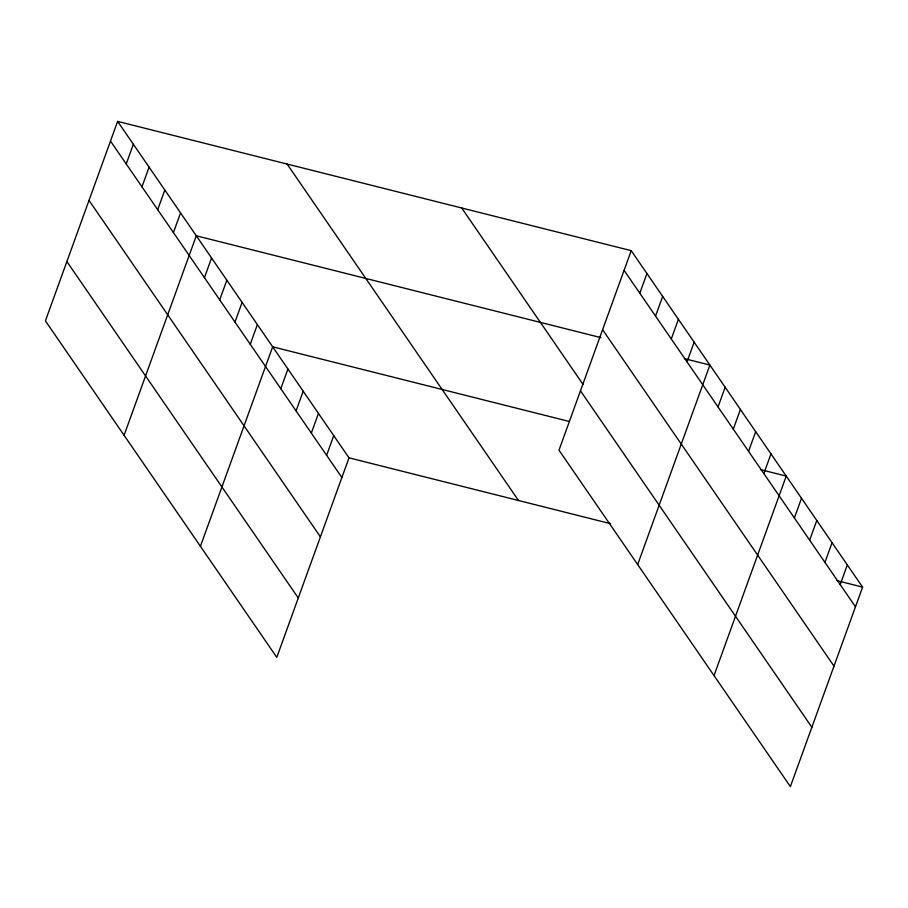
<?xml version="1.0" encoding="UTF-8"?>
<svg xmlns="http://www.w3.org/2000/svg" width="908" height="908" viewBox="0 0 908 908"><rect width="100%" height="100%" fill="white"/><g stroke="black" fill="none" stroke-linecap="round" stroke-linejoin="round"><path stroke-width="1.36" d="M117.62 121.388L45.4 320.887L276.792 657.347L349.012 457.836L117.62 121.388L631.208 250.653L862.6 587.113L790.38 786.612L558.987 450.164L631.208 250.653M126.223 163.951L133.351 144.27M141.966 186.832L149.094 167.14M157.697 209.703L164.825 190.022M173.428 232.584L180.556 212.903M124.078 435.284L196.298 235.785L600.926 337.628M204.436 277.666L211.564 257.986M219.713 299.878L226.841 280.197M234.979 322.079L242.107 302.398M250.256 344.291L257.384 324.599M200.43 546.31L272.65 346.811L569.384 421.494M280.799 388.703L287.927 369.011M296.076 410.904L303.193 391.223M311.342 433.105L318.47 413.424M326.619 455.317L333.747 435.636M639.811 293.216L646.939 273.535M655.553 316.098L662.67 296.417M671.284 338.979L678.412 319.298M687.015 361.861L694.143 342.168M637.666 564.56L709.874 365.05L684.326 358.615M718.024 406.943L725.151 387.262M733.301 429.144L740.429 409.463M748.567 451.355L755.694 431.675M763.844 473.556L770.971 453.875M714.017 675.586L786.237 476.087L760.688 469.652M794.386 517.969L801.514 498.288M809.664 540.181L816.78 520.488M824.929 562.381L832.057 542.7M840.206 584.593L847.323 564.901M349.012 457.836L610.539 523.666M837.04 580.677L862.6 587.113M624.08 270.346L855.472 606.794M602.594 329.683L833.998 666.131M461.718 208L582.993 384.334M580.473 390.826L811.865 727.274M287.098 164.042L518.502 500.501M110.492 141.069L341.885 477.517M89.018 200.407L320.411 536.866M66.886 261.549L298.278 597.997"/></g></svg>
